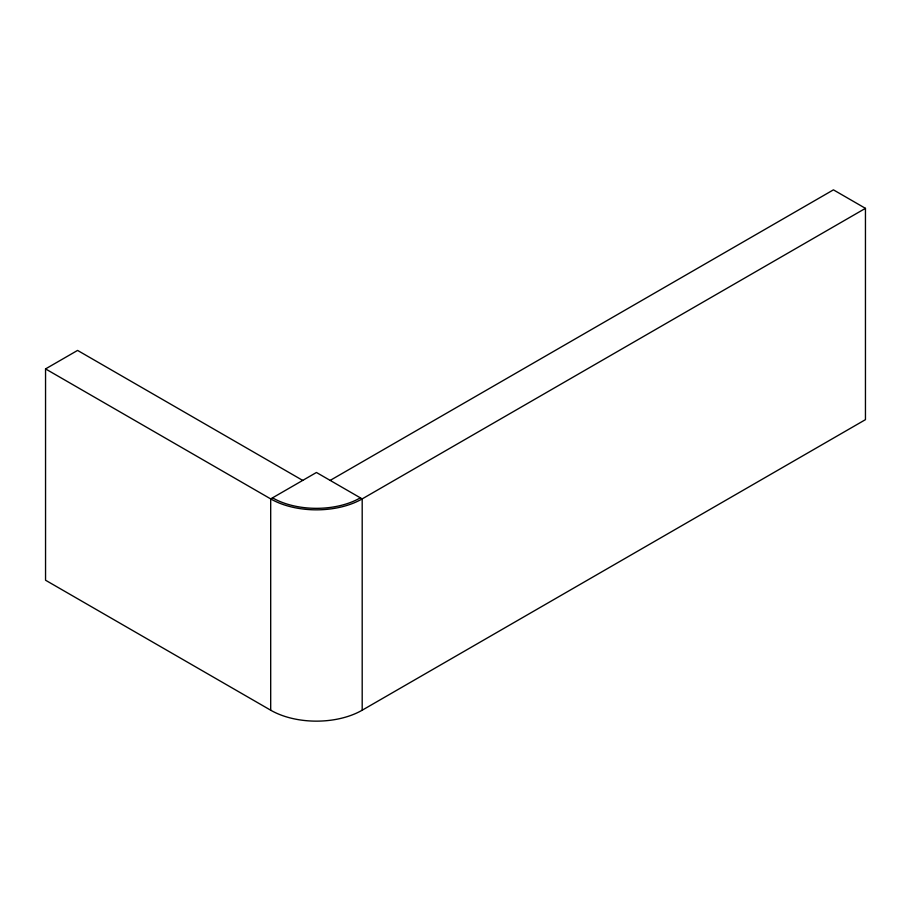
<?xml version="1.0" encoding="UTF-8"?>
<svg xmlns="http://www.w3.org/2000/svg" width="911" height="911" viewBox="0 0 911 911"><rect width="100%" height="100%" fill="white"/><g stroke="black" fill="none" stroke-linecap="round" stroke-linejoin="round"><path stroke-width="1.37" d="M330.169 480.404L833.428 189.852L865.45 208.346L865.45 419.652L362.191 710.204A64.704 37.351 0 0 1 270.692 710.204L45.55 580.227L45.55 368.909L77.572 350.416L302.714 480.404M865.45 208.346L362.191 498.898A64.704 37.351 0 0 1 270.692 498.898L45.55 368.909M362.191 710.204L362.191 498.898L316.447 472.479L270.692 498.898L270.692 710.204M360.357 497.839A62.119 35.859 0 0 1 272.526 497.839"/></g></svg>
